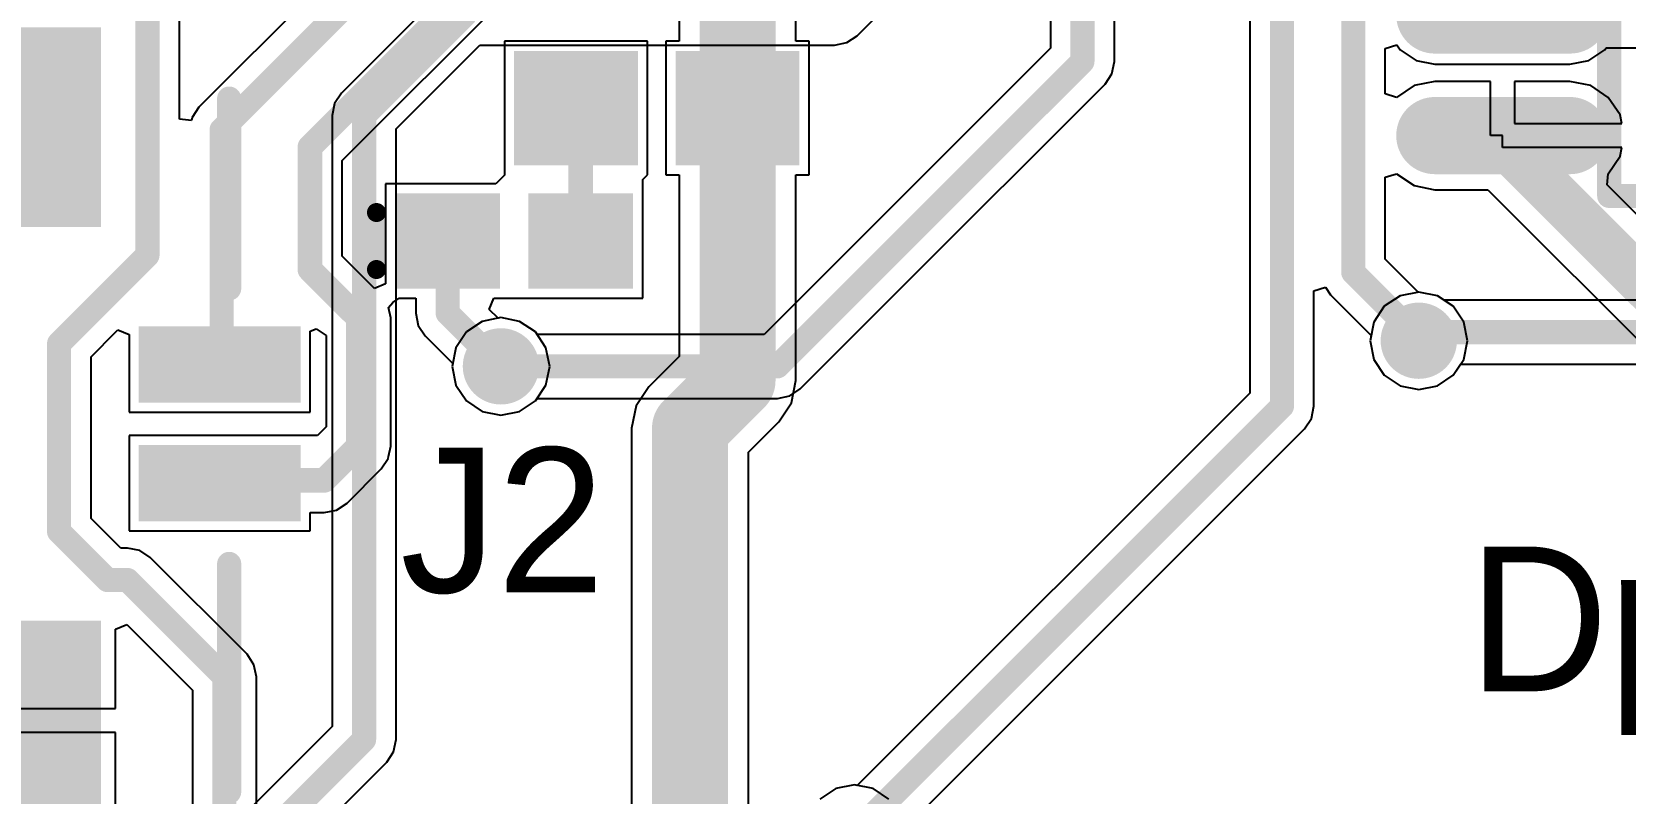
# Model space of a CAD drawing. Extents: x 60 to 151, y 116 to 276.
# Drawn here: x 69.06 to 85.82, y 154.17 to 162.19 of the extents above; entities that cross this region are included whole.
import ezdxf

# ---------------------------------------------------------------- set-up
doc = ezdxf.new("R2010")
doc.units = 0
doc.header["$MEASUREMENT"] = 0
doc.layers.get('0').update_dxf_attribs({"linetype": 'CONTINUOUS'})
for name, color, linetype in [('BOTTOMLAYER', 5, 'CONTINUOUS'), ('BOTTOMSOLDER', 6, 'CONTINUOUS'), ('MULTILAYER', 9, 'CONTINUOUS'), ('TOPLAYER', 1, 'CONTINUOUS'), ('TOPOVERLAY', 2, 'CONTINUOUS'), ('TOPPASTE', 8, 'CONTINUOUS'), ('TOPSOLDER', 216, 'CONTINUOUS'), ('VIAHOLELAYER', 16, 'CONTINUOUS')]:
    doc.layers.add(name, color=color, linetype=linetype)

# ---------------------------------------------------------------- blocks, each defined once
blk = doc.blocks.new('____16_8')
at = {"layer": 'TOPLAYER', "const_width": 0.6095999999999999}
for points in [[(0.7112126999999999, -5.08e-06), (-0.7111873, -5.08e-06)], [(6.7692143, -5.08e-06), (5.3468143, -5.08e-06)], [(0.7112126999999999, -1.27000508), (-0.7111873, -1.27000508)], [(6.7692143, -1.27000508), (5.3468143, -1.27000508)], [(0.7112126999999999, -2.54000508), (-0.7111873, -2.54000508)], [(6.7692143, -2.54000508), (5.3468143, -2.54000508)], [(0.7112126999999999, -3.81000508), (-0.7111873, -3.81000508)], [(6.7692143, -3.81000508), (5.3468143, -3.81000508)], [(0.7112126999999999, -5.080005079999999), (-0.7111873, -5.080005079999999)], [(6.7692143, -5.080005079999999), (5.3468143, -5.080005079999999)], [(0.7112126999999999, -6.35000508), (-0.7111873, -6.35000508)], [(6.7692143, -6.35000508), (5.3468143, -6.35000508)], [(0.7112126999999999, -7.620005079999999), (-0.7111873, -7.620005079999999)], [(6.7692143, -7.620005079999999), (5.3468143, -7.620005079999999)], [(0.7112126999999999, -8.89000508), (-0.7111873, -8.89000508)], [(6.7692143, -8.89000508), (5.3468143, -8.89000508)]]:
    blk.add_lwpolyline(points, dxfattribs=at)
at = {"layer": 'TOPLAYER', "const_width": 0.3048}
for points in [[(-0.8635873, -5.08e-06, 1), (-0.5587873, -5.08e-06, 1)], [(0.5588126999999999, -5.08e-06, 1), (0.8636126999999999, -5.08e-06, 1)], [(5.1944143, -5.08e-06, 1), (5.499214299999999, -5.08e-06, 1)], [(6.6168143, -5.08e-06, 1), (6.9216143, -5.08e-06, 1)], [(-0.8635873, -1.27000508, 1), (-0.5587873, -1.27000508, 1)], [(0.5588126999999999, -1.27000508, 1), (0.8636126999999999, -1.27000508, 1)], [(5.1944143, -1.27000508, 1), (5.499214299999999, -1.27000508, 1)], [(6.6168143, -1.27000508, 1), (6.9216143, -1.27000508, 1)], [(-0.8635873, -2.54000508, 1), (-0.5587873, -2.54000508, 1)], [(0.5588126999999999, -2.54000508, 1), (0.8636126999999999, -2.54000508, 1)], [(5.1944143, -2.54000508, 1), (5.499214299999999, -2.54000508, 1)], [(6.6168143, -2.54000508, 1), (6.9216143, -2.54000508, 1)], [(-0.8635873, -3.81000508, 1), (-0.5587873, -3.81000508, 1)], [(0.5588126999999999, -3.81000508, 1), (0.8636126999999999, -3.81000508, 1)], [(5.1944143, -3.81000508, 1), (5.499214299999999, -3.81000508, 1)], [(6.6168143, -3.81000508, 1), (6.9216143, -3.81000508, 1)], [(-0.8635873, -5.080005079999999, 1), (-0.5587873, -5.080005079999999, 1)], [(0.5588126999999999, -5.080005079999999, 1), (0.8636126999999999, -5.080005079999999, 1)], [(5.1944143, -5.080005079999999, 1), (5.499214299999999, -5.080005079999999, 1)], [(6.6168143, -5.080005079999999, 1), (6.9216143, -5.080005079999999, 1)], [(-0.8635873, -6.35000508, 1), (-0.5587873, -6.35000508, 1)], [(0.5588126999999999, -6.35000508, 1), (0.8636126999999999, -6.35000508, 1)], [(5.1944143, -6.35000508, 1), (5.499214299999999, -6.35000508, 1)], [(6.6168143, -6.35000508, 1), (6.9216143, -6.35000508, 1)], [(-0.8635873, -7.620005079999999, 1), (-0.5587873, -7.620005079999999, 1)], [(0.5588126999999999, -7.620005079999999, 1), (0.8636126999999999, -7.620005079999999, 1)], [(5.1944143, -7.620005079999999, 1), (5.499214299999999, -7.620005079999999, 1)], [(6.6168143, -7.620005079999999, 1), (6.9216143, -7.620005079999999, 1)], [(-0.8635873, -8.89000508, 1), (-0.5587873, -8.89000508, 1)], [(0.5588126999999999, -8.89000508, 1), (0.8636126999999999, -8.89000508, 1)], [(5.1944143, -8.89000508, 1), (5.499214299999999, -8.89000508, 1)], [(6.6168143, -8.89000508, 1), (6.9216143, -8.89000508, 1)]]:
    blk.add_lwpolyline(points, format="xyb", close=True, dxfattribs=at)
at = {"layer": 'TOPOVERLAY', "const_width": 0.254}
for points in [[(1.1240135, 0.63499492), (2.3940135, 0.63499492)], [(1.1240135, -9.52500508), (1.1240135, 0.63499492)], [(3.6640135, 0.63499492), (4.9340135, 0.63499492)], [(4.9340135, -9.52500508), (4.9340135, 0.63499492)], [(1.1240135, -9.52500508), (4.9340135, -9.52500508)]]:
    blk.add_lwpolyline(points, dxfattribs=at)
at = {"layer": 'TOPOVERLAY', "const_width": 0.127}
for points in [[(1.0605135, 0.63499492, 1), (1.1875135, 0.63499492, 1)], [(1.0605135, 0.63499492, 1), (1.1875135, 0.63499492, 1)], [(2.3305008, 0.635, 1), (2.4575008, 0.635, 1)], [(2.3305135, 0.63499492, 1), (2.4575135, 0.63499492, 1)], [(3.6005008, 0.635, 1), (3.7275008, 0.635, 1)], [(3.6005135, 0.63499492, 1), (3.7275135, 0.63499492, 1)], [(4.870513499999999, 0.63499492, 1), (4.9975135, 0.63499492, 1)], [(4.870513499999999, 0.63499492, 1), (4.9975135, 0.63499492, 1)], [(1.0605135, -9.52500508, 1), (1.1875135, -9.52500508, 1)], [(1.0605135, -9.52500508, 1), (1.1875135, -9.52500508, 1)], [(4.870513499999999, -9.52500508, 1), (4.9975135, -9.52500508, 1)], [(4.870513499999999, -9.52500508, 1), (4.9975135, -9.52500508, 1)]]:
    blk.add_lwpolyline(points, format="xyb", close=True, dxfattribs=at)
at = {"layer": 'TOPOVERLAY', "const_width": 0.254}
blk.add_lwpolyline([(3.6640008, 0.635, -0.9999999999992556), (2.3940008, 0.635)], format="xyb", dxfattribs=at)
at = {"layer": 'TOPPASTE', "const_width": 0.6095999999999999}
for points in [[(0.7112126999999999, -5.08e-06), (-0.7111873, -5.08e-06)], [(6.7692143, -5.08e-06), (5.3468143, -5.08e-06)], [(0.7112126999999999, -1.27000508), (-0.7111873, -1.27000508)], [(6.7692143, -1.27000508), (5.3468143, -1.27000508)], [(0.7112126999999999, -2.54000508), (-0.7111873, -2.54000508)], [(6.7692143, -2.54000508), (5.3468143, -2.54000508)], [(0.7112126999999999, -3.81000508), (-0.7111873, -3.81000508)], [(6.7692143, -3.81000508), (5.3468143, -3.81000508)], [(0.7112126999999999, -5.080005079999999), (-0.7111873, -5.080005079999999)], [(6.7692143, -5.080005079999999), (5.3468143, -5.080005079999999)], [(0.7112126999999999, -6.35000508), (-0.7111873, -6.35000508)], [(6.7692143, -6.35000508), (5.3468143, -6.35000508)], [(0.7112126999999999, -7.620005079999999), (-0.7111873, -7.620005079999999)], [(6.7692143, -7.620005079999999), (5.3468143, -7.620005079999999)], [(0.7112126999999999, -8.89000508), (-0.7111873, -8.89000508)], [(6.7692143, -8.89000508), (5.3468143, -8.89000508)]]:
    blk.add_lwpolyline(points, dxfattribs=at)
at = {"layer": 'TOPPASTE', "const_width": 0.3048}
for points in [[(-0.8635873, -5.08e-06, 1), (-0.5587873, -5.08e-06, 1)], [(0.5588126999999999, -5.08e-06, 1), (0.8636126999999999, -5.08e-06, 1)], [(5.1944143, -5.08e-06, 1), (5.499214299999999, -5.08e-06, 1)], [(6.6168143, -5.08e-06, 1), (6.9216143, -5.08e-06, 1)], [(-0.8635873, -1.27000508, 1), (-0.5587873, -1.27000508, 1)], [(0.5588126999999999, -1.27000508, 1), (0.8636126999999999, -1.27000508, 1)], [(5.1944143, -1.27000508, 1), (5.499214299999999, -1.27000508, 1)], [(6.6168143, -1.27000508, 1), (6.9216143, -1.27000508, 1)], [(-0.8635873, -2.54000508, 1), (-0.5587873, -2.54000508, 1)], [(0.5588126999999999, -2.54000508, 1), (0.8636126999999999, -2.54000508, 1)], [(5.1944143, -2.54000508, 1), (5.499214299999999, -2.54000508, 1)], [(6.6168143, -2.54000508, 1), (6.9216143, -2.54000508, 1)], [(-0.8635873, -3.81000508, 1), (-0.5587873, -3.81000508, 1)], [(0.5588126999999999, -3.81000508, 1), (0.8636126999999999, -3.81000508, 1)], [(5.1944143, -3.81000508, 1), (5.499214299999999, -3.81000508, 1)], [(6.6168143, -3.81000508, 1), (6.9216143, -3.81000508, 1)], [(-0.8635873, -5.080005079999999, 1), (-0.5587873, -5.080005079999999, 1)], [(0.5588126999999999, -5.080005079999999, 1), (0.8636126999999999, -5.080005079999999, 1)], [(5.1944143, -5.080005079999999, 1), (5.499214299999999, -5.080005079999999, 1)], [(6.6168143, -5.080005079999999, 1), (6.9216143, -5.080005079999999, 1)], [(-0.8635873, -6.35000508, 1), (-0.5587873, -6.35000508, 1)], [(0.5588126999999999, -6.35000508, 1), (0.8636126999999999, -6.35000508, 1)], [(5.1944143, -6.35000508, 1), (5.499214299999999, -6.35000508, 1)], [(6.6168143, -6.35000508, 1), (6.9216143, -6.35000508, 1)], [(-0.8635873, -7.620005079999999, 1), (-0.5587873, -7.620005079999999, 1)], [(0.5588126999999999, -7.620005079999999, 1), (0.8636126999999999, -7.620005079999999, 1)], [(5.1944143, -7.620005079999999, 1), (5.499214299999999, -7.620005079999999, 1)], [(6.6168143, -7.620005079999999, 1), (6.9216143, -7.620005079999999, 1)], [(-0.8635873, -8.89000508, 1), (-0.5587873, -8.89000508, 1)], [(0.5588126999999999, -8.89000508, 1), (0.8636126999999999, -8.89000508, 1)], [(5.1944143, -8.89000508, 1), (5.499214299999999, -8.89000508, 1)], [(6.6168143, -8.89000508, 1), (6.9216143, -8.89000508, 1)]]:
    blk.add_lwpolyline(points, format="xyb", close=True, dxfattribs=at)
at = {"layer": 'TOPSOLDER', "const_width": 0.8128}
for points in [[(0.7112126999999999, -5.08e-06), (-0.7111873, -5.08e-06)], [(6.7692143, -5.08e-06), (5.3468143, -5.08e-06)], [(0.7112126999999999, -1.27000508), (-0.7111873, -1.27000508)], [(6.7692143, -1.27000508), (5.3468143, -1.27000508)], [(0.7112126999999999, -2.54000508), (-0.7111873, -2.54000508)], [(6.7692143, -2.54000508), (5.3468143, -2.54000508)], [(0.7112126999999999, -3.81000508), (-0.7111873, -3.81000508)], [(6.7692143, -3.81000508), (5.3468143, -3.81000508)], [(0.7112126999999999, -5.080005079999999), (-0.7111873, -5.080005079999999)], [(6.7692143, -5.080005079999999), (5.3468143, -5.080005079999999)], [(0.7112126999999999, -6.35000508), (-0.7111873, -6.35000508)], [(6.7692143, -6.35000508), (5.3468143, -6.35000508)], [(0.7112126999999999, -7.620005079999999), (-0.7111873, -7.620005079999999)], [(6.7692143, -7.620005079999999), (5.3468143, -7.620005079999999)], [(0.7112126999999999, -8.89000508), (-0.7111873, -8.89000508)], [(6.7692143, -8.89000508), (5.3468143, -8.89000508)]]:
    blk.add_lwpolyline(points, dxfattribs=at)
at = {"layer": 'TOPSOLDER', "const_width": 0.4064}
for points in [[(-0.9143872999999999, -5.08e-06, 1), (-0.5079872999999999, -5.08e-06, 1)], [(0.5080127, -5.08e-06, 1), (0.9144127, -5.08e-06, 1)], [(5.143614299999999, -5.08e-06, 1), (5.5500143, -5.08e-06, 1)], [(6.5660143, -5.08e-06, 1), (6.9724143, -5.08e-06, 1)], [(-0.9143872999999999, -1.27000508, 1), (-0.5079872999999999, -1.27000508, 1)], [(0.5080127, -1.27000508, 1), (0.9144127, -1.27000508, 1)], [(5.143614299999999, -1.27000508, 1), (5.5500143, -1.27000508, 1)], [(6.5660143, -1.27000508, 1), (6.9724143, -1.27000508, 1)], [(-0.9143872999999999, -2.54000508, 1), (-0.5079872999999999, -2.54000508, 1)], [(0.5080127, -2.54000508, 1), (0.9144127, -2.54000508, 1)], [(5.143614299999999, -2.54000508, 1), (5.5500143, -2.54000508, 1)], [(6.5660143, -2.54000508, 1), (6.9724143, -2.54000508, 1)], [(-0.9143872999999999, -3.81000508, 1), (-0.5079872999999999, -3.81000508, 1)], [(0.5080127, -3.81000508, 1), (0.9144127, -3.81000508, 1)], [(5.143614299999999, -3.81000508, 1), (5.5500143, -3.81000508, 1)], [(6.5660143, -3.81000508, 1), (6.9724143, -3.81000508, 1)], [(-0.9143872999999999, -5.080005079999999, 1), (-0.5079872999999999, -5.080005079999999, 1)], [(0.5080127, -5.080005079999999, 1), (0.9144127, -5.080005079999999, 1)], [(5.143614299999999, -5.080005079999999, 1), (5.5500143, -5.080005079999999, 1)], [(6.5660143, -5.080005079999999, 1), (6.9724143, -5.080005079999999, 1)], [(-0.9143872999999999, -6.35000508, 1), (-0.5079872999999999, -6.35000508, 1)], [(0.5080127, -6.35000508, 1), (0.9144127, -6.35000508, 1)], [(5.143614299999999, -6.35000508, 1), (5.5500143, -6.35000508, 1)], [(6.5660143, -6.35000508, 1), (6.9724143, -6.35000508, 1)], [(-0.9143872999999999, -7.620005079999999, 1), (-0.5079872999999999, -7.620005079999999, 1)], [(0.5080127, -7.620005079999999, 1), (0.9144127, -7.620005079999999, 1)], [(5.143614299999999, -7.620005079999999, 1), (5.5500143, -7.620005079999999, 1)], [(6.5660143, -7.620005079999999, 1), (6.9724143, -7.620005079999999, 1)], [(-0.9143872999999999, -8.89000508, 1), (-0.5079872999999999, -8.89000508, 1)], [(0.5080127, -8.89000508, 1), (0.9144127, -8.89000508, 1)], [(5.143614299999999, -8.89000508, 1), (5.5500143, -8.89000508, 1)], [(6.5660143, -8.89000508, 1), (6.9724143, -8.89000508, 1)]]:
    blk.add_lwpolyline(points, format="xyb", close=True, dxfattribs=at)
blk = doc.blocks.new('SMT2P___34')
at = {"layer": 'TOPLAYER'}
for points in [[(-0.29998924, -0.7499832599999999), (0.30000956, -0.7499832599999999), (-0.29998924, 0.75001374), (0.30000956, 0.75001374)], [(0.94999556, -0.7499832599999999), (1.54999436, -0.7499832599999999), (0.94999556, 0.75001374), (1.54999436, 0.75001374)], [(-3.45000834, -3.9500175), (-1.55001214, -3.9500175), (-3.45000834, -1.35001762), (-1.55001214, -1.35001762)], [(2.80001726, -3.9500175), (4.70001346, -3.9500175), (2.80001726, -1.35001762), (4.70001346, -1.35001762)]]:
    blk.add_solid(points, dxfattribs=at)
at = {"layer": 'TOPOVERLAY'}
for points, const_width in [([(-0.7999882399999999, 0.09998963999999999), (-2.79998424, 0.09998963999999999)], 0.254), ([(4.49997576, 0.09998963999999999), (2.09998056, 0.09998963999999999)], 0.254), ([(2.29998016, -3.90000236), (-1.10001304, -3.90000236)], 0.1999996)]:
    blk.add_lwpolyline(points, dxfattribs=dict(at, const_width=const_width))
for points, const_width in [([(-2.86348424, 0.09998963999999999, 1), (-2.73648424, 0.09998963999999999, 1)], 0.127), ([(-0.8634882399999999, 0.09998963999999999, 1), (-0.7364882399999999, 0.09998963999999999, 1)], 0.127), ([(2.03648056, 0.09998963999999999, 1), (2.16348056, 0.09998963999999999, 1)], 0.127), ([(4.43647576, 0.09998963999999999, 1), (4.563475759999999, 0.09998963999999999, 1)], 0.127), ([(-1.15001294, -3.90000236, 1), (-1.05001314, -3.90000236, 1)], 0.0999998), ([(2.24998026, -3.90000236, 1), (2.34998006, -3.90000236, 1)], 0.0999998)]:
    blk.add_lwpolyline(points, format="xyb", close=True, dxfattribs=dict(at, const_width=const_width))
at = {"layer": 'TOPPASTE'}
for points in [[(-0.29998924, -0.7499832599999999), (0.30000956, -0.7499832599999999), (-0.29998924, 0.75001374), (0.30000956, 0.75001374)], [(0.94999556, -0.7499832599999999), (1.54999436, -0.7499832599999999), (0.94999556, 0.75001374), (1.54999436, 0.75001374)], [(-3.45000834, -3.9500175), (-1.55001214, -3.9500175), (-3.45000834, -1.35001762), (-1.55001214, -1.35001762)], [(2.80001726, -3.9500175), (4.70001346, -3.9500175), (2.80001726, -1.35001762), (4.70001346, -1.35001762)]]:
    blk.add_solid(points, dxfattribs=at)
at = {"layer": 'TOPSOLDER'}
for points in [[(-0.40158924, -0.85158326), (0.40160956, -0.85158326), (-0.40158924, 0.8516137399999999), (0.40160956, 0.8516137399999999)], [(0.8483955599999999, -0.85158326), (1.65159436, -0.85158326), (0.8483955599999999, 0.8516137399999999), (1.65159436, 0.8516137399999999)], [(-3.55160834, -4.0516175), (-1.44841214, -4.0516175), (-3.55160834, -1.24841762), (-1.44841214, -1.24841762)], [(2.69841726, -4.0516175), (4.80161346, -4.0516175), (2.69841726, -1.24841762), (4.80161346, -1.24841762)]]:
    blk.add_solid(points, dxfattribs=at)
blk = doc.blocks.new('L0603_64')
at = {"layer": 'TOPLAYER'}
for points in [[(-0.24999188, -0.39998396), (-0.24999188, 0.40001444), (-1.14999008, -0.39998396), (-1.14999008, 0.40001444)], [(1.15000532, -0.39998396), (1.15000532, 0.40001444), (0.25000712, -0.39998396), (0.25000712, 0.40001444)]]:
    blk.add_solid(points, dxfattribs=at)
at = {"layer": 'TOPOVERLAY', "const_width": 0.1999996}
blk.add_lwpolyline([(-1.45000218, -0.30000956), (-1.45000218, 0.29998924)], dxfattribs=at)
at = {"layer": 'TOPOVERLAY', "const_width": 0.0999998}
for points in [[(-1.50000208, 0.29998924, 1), (-1.40000228, 0.29998924, 1)], [(-1.50000208, -0.30000956, 1), (-1.40000228, -0.30000956, 1)]]:
    blk.add_lwpolyline(points, format="xyb", close=True, dxfattribs=at)
at = {"layer": 'TOPPASTE'}
for points in [[(-0.24999188, -0.39998396), (-0.24999188, 0.40001444), (-1.14999008, -0.39998396), (-1.14999008, 0.40001444)], [(1.15000532, -0.39998396), (1.15000532, 0.40001444), (0.25000712, -0.39998396), (0.25000712, 0.40001444)]]:
    blk.add_solid(points, dxfattribs=at)
at = {"layer": 'TOPSOLDER'}
for points in [[(-0.14839188, -0.5015839599999999), (-0.14839188, 0.50161444), (-1.25159008, -0.5015839599999999), (-1.25159008, 0.50161444)], [(1.25160532, -0.5015839599999999), (1.25160532, 0.50161444), (0.14840712, -0.5015839599999999), (0.14840712, 0.50161444)]]:
    blk.add_solid(points, dxfattribs=at)
blk = doc.blocks.new('J1_0603_80')
at = {"layer": 'TOPLAYER'}
for points in [[(-0.29998162, -0.49998884), (-0.29998162, 0.50000916), (-1.39997942, -0.49998884), (-1.39997942, 0.50000916)], [(1.39998958, -0.49998884), (1.39998958, 0.50000916), (0.29999178, -0.49998884), (0.29999178, 0.50000916)]]:
    blk.add_solid(points, dxfattribs=at)
at = {"layer": 'TOPPASTE'}
for points in [[(-0.29998162, -0.49998884), (-0.29998162, 0.50000916), (-1.39997942, -0.49998884), (-1.39997942, 0.50000916)], [(1.39998958, -0.49998884), (1.39998958, 0.50000916), (0.29999178, -0.49998884), (0.29999178, 0.50000916)]]:
    blk.add_solid(points, dxfattribs=at)
at = {"layer": 'TOPSOLDER'}
for points in [[(-0.19838162, -0.60158884), (-0.19838162, 0.60160916), (-1.50157942, -0.60158884), (-1.50157942, 0.60160916)], [(1.50158958, -0.60158884), (1.50158958, 0.60160916), (0.19839178, -0.60158884), (0.19839178, 0.60160916)]]:
    blk.add_solid(points, dxfattribs=at)

msp = doc.modelspace()

# ---------------------------------------------------------------- linework, layer by layer
at = {"layer": 'BOTTOMLAYER'}
for p, q in [((77.74006041999999, 162.14793834), (79.30617108, 163.714049)), ((79.77532939999999, 163.49600016), (79.77532939999999, 162.01545448)), ((73.39393754, 162.62406134), (72.31393969999999, 161.5440635)), ((80.44866816, 161.87600086), (80.44866816, 162.5548057)), ((77.63083788, 162.07495906), (77.74006041999999, 162.14793834)), ((77.74006041999999, 162.14793834), (77.74006295999999, 162.1479358)), ((77.74006295999999, 162.1479358), (77.74006041999999, 162.14793834)), ((72.88867058, 161.16654838), (73.77145266, 162.04933046)), ((73.77145266, 162.04933046), (77.50199891999999, 162.04933046)), ((77.50199891999999, 162.04933046), (77.63083788, 162.07495906)), ((79.77532939999999, 162.01545448), (77.71393906, 159.95406414)), ((80.42303955999999, 161.7471619), (80.44866816, 161.87600086)), ((80.35006028, 161.63793936), (80.42303955999999, 161.7471619)), ((72.31393969999999, 161.5440635), (72.24096042, 161.43484096)), ((78.19006714, 159.47794622), (80.35006028, 161.63793936)), ((80.35006028, 161.63793936), (80.35006281999999, 161.63793682)), ((80.35006281999999, 161.63793682), (80.35006028, 161.63793936)), ((72.24096042, 161.43484096), (72.21533182, 161.306002)), ((72.21533182, 161.306002), (72.21533182, 154.87545606)), ((72.88867058, 154.73600244), (72.88867058, 161.16654838)), ((77.71393398, 159.95405652), (76.7625465, 159.00266904)), ((77.71393906, 159.95406414), (77.71393398, 159.95405652)), ((77.14006162, 158.42793816), (78.19006206, 159.4779386)), ((78.19006206, 159.4779386), (78.19006714, 159.47794622)), ((78.19006206, 159.4779386), (78.1900646, 159.47793606)), ((78.1900646, 159.47793606), (78.19006206, 159.4779386)), ((83.28921366, 159.29878732), (83.17799722, 159.13234112)), ((83.45565986, 159.41000376), (83.28921366, 159.29878732)), ((83.65199932, 159.4490588), (83.45565986, 159.41000376)), ((83.84833877999999, 159.41000376), (83.65199932, 159.4490588)), ((83.91917683999999, 159.36267086), (83.84833877999999, 159.41000376)), ((86.63254708, 159.36267086), (83.91917683999999, 159.36267086)), ((73.7956614, 159.14000176), (73.62921519999999, 159.02878532)), ((73.99200085999999, 159.1790568), (73.7956614, 159.14000176)), ((74.18834032, 159.14000176), (73.99200085999999, 159.1790568)), ((74.35478651999999, 159.02878532), (74.18834032, 159.14000176)), ((83.17799722, 159.13234112), (83.13894218, 158.93600166)), ((73.62921519999999, 159.02878532), (73.51799876, 158.86233912)), ((74.37223632, 159.00266904), (74.35478651999999, 159.02878532)), ((76.7625465, 159.00266904), (74.37223632, 159.00266904)), ((73.51799876, 158.86233912), (73.47894371999999, 158.66599966)), ((83.13894218, 158.93600166), (83.17799722, 158.7396622)), ((73.47894371999999, 158.66599966), (73.51799876, 158.4696602)), ((83.17799722, 158.7396622), (83.28921366, 158.573216)), ((84.01478498, 158.573216), (84.09237182, 158.6893321)), ((84.09237182, 158.6893321), (86.77200069999999, 158.6893321)), ((73.51799876, 158.4696602), (73.62921519999999, 158.303214)), ((83.28921366, 158.573216), (83.45565986, 158.46199956)), ((83.45565986, 158.46199956), (83.65199932, 158.42294452)), ((83.65199932, 158.42294452), (83.84833877999999, 158.46199956)), ((83.84833877999999, 158.46199956), (84.01478498, 158.573216)), ((73.62921519999999, 158.303214), (73.7956614, 158.19199756)), ((74.18834032, 158.19199756), (74.35478651999999, 158.303214)), ((74.35478651999999, 158.303214), (74.37223632, 158.32933028)), ((74.37223632, 158.32933028), (76.90200012, 158.32933028)), ((76.90200012, 158.32933028), (77.03083907999999, 158.35495888)), ((77.03083907999999, 158.35495888), (77.14006162, 158.42793816)), ((77.14006162, 158.42793816), (77.14006416, 158.42793562)), ((77.14006416, 158.42793562), (77.14006162, 158.42793816)), ((73.7956614, 158.19199756), (73.99200085999999, 158.15294252)), ((73.99200085999999, 158.15294252), (74.18834032, 158.19199756)), ((72.21533182, 154.87545606), (70.99393726, 153.6540615)), ((72.7900627, 154.49794094), (72.86304197999999, 154.60716348)), ((72.86304197999999, 154.60716348), (72.88867058, 154.73600244)), ((71.56866814, 153.27654638), (72.7900627, 154.49794094)), ((72.7900627, 154.49794094), (72.79006523999999, 154.4979384)), ((72.79006523999999, 154.4979384), (72.7900627, 154.49794094)), ((77.51566158, 154.22000398), (77.34921537999999, 154.10878754)), ((77.71200103999999, 154.25905902), (77.51566158, 154.22000398)), ((77.9083405, 154.22000398), (77.71200103999999, 154.25905902)), ((78.07478669999999, 154.10878754), (77.9083405, 154.22000398))]:
    msp.add_line(p, q, dxfattribs=at)
at = {"layer": 'BOTTOMLAYER', "const_width": 0.254}
for points in [[(80.11199878, 161.87600086), (80.11199878, 163.49600016)], [(72.55200119999999, 161.306002), (73.63199904, 162.38599984)], [(77.95200056, 159.71600264), (80.11199878, 161.87600086)], [(72.55200119999999, 154.73600244), (72.55200119999999, 161.306002)], [(76.90200012, 158.66599966), (77.95200056, 159.7160001)], [(77.95200056, 159.7160001), (77.95200056, 159.71600264)], [(83.65199932, 158.93600166), (83.74199913999999, 159.02600148)], [(83.74199913999999, 159.02600148), (86.77200069999999, 159.02600148)], [(73.99200085999999, 158.66599966), (76.90200012, 158.66599966)], [(71.23199876, 153.416), (72.55200119999999, 154.73600244)]]:
    msp.add_lwpolyline(points, dxfattribs=at)
at = {"layer": 'BOTTOMLAYER'}
for points, const_width in [([(80.04849877999999, 161.87600086, 1), (80.17549878, 161.87600086, 1)], 0.127), ([(80.04849877999999, 161.87600086, 1), (80.17549878, 161.87600086, 1)], 0.127), ([(72.4885012, 161.306002, 1), (72.6155012, 161.306002, 1)], 0.127), ([(72.4885012, 161.306002, 1), (72.6155012, 161.306002, 1)], 0.127), ([(77.88850056, 159.71600264, 1), (78.01550055999999, 159.71600264, 1)], 0.127), ([(77.88850056, 159.71600264, 1), (78.01550055999999, 159.71600264, 1)], 0.127), ([(77.88850056, 159.7160001, 1), (78.01550055999999, 159.7160001, 1)], 0.127), ([(77.88850056, 159.7160001, 1), (78.01550055999999, 159.7160001, 1)], 0.127), ([(83.50199961999999, 158.93600166, 1), (83.80199902, 158.93600166, 1)], 0.2999994), ([(83.67849914, 159.02600148, 1), (83.80549914, 159.02600148, 1)], 0.127), ([(83.67849914, 159.02600148, 1), (83.80549914, 159.02600148, 1)], 0.127), ([(73.84200116, 158.66599966, 1), (74.14200056, 158.66599966, 1)], 0.2999994), ([(83.58849932, 158.93600166, 1), (83.71549931999999, 158.93600166, 1)], 0.127), ([(73.92850086, 158.66599966, 1), (74.05550086, 158.66599966, 1)], 0.127), ([(76.83850011999999, 158.66599966, 1), (76.96550012, 158.66599966, 1)], 0.127), ([(76.83850011999999, 158.66599966, 1), (76.96550012, 158.66599966, 1)], 0.127), ([(72.4885012, 154.73600244, 1), (72.6155012, 154.73600244, 1)], 0.127), ([(72.4885012, 154.73600244, 1), (72.6155012, 154.73600244, 1)], 0.127)]:
    msp.add_lwpolyline(points, format="xyb", close=True, dxfattribs=dict(at, const_width=const_width))
at = {"layer": 'BOTTOMSOLDER', "const_width": 0.4015994}
for points in [[(83.45119962, 158.93600166, 1), (83.85279901999999, 158.93600166, 1)], [(73.79120116, 158.66599966, 1), (74.19280056, 158.66599966, 1)]]:
    msp.add_lwpolyline(points, format="xyb", close=True, dxfattribs=at)
at = {"layer": 'MULTILAYER', "const_width": 0.2999994}
for points in [[(83.50199961999999, 158.93600166, 1), (83.80199902, 158.93600166, 1)], [(73.84200116, 158.66599966, 1), (74.14200056, 158.66599966, 1)]]:
    msp.add_lwpolyline(points, format="xyb", close=True, dxfattribs=at)
at = {"layer": 'TOPLAYER'}
for p, q in [((77.09701878, 162.089211), (77.09701878, 170.2759993)), ((75.86698314, 170.02125), (75.86698314, 162.089211)), ((74.6453295, 165.22545314), (70.81393761999999, 161.39406126)), ((81.87533028, 163.8357658), (81.87533028, 158.38545412)), ((72.32172734, 160.83528158), (74.6674656, 163.1810173)), ((70.60867006, 161.26763022), (70.60867006, 163.11654702)), ((75.5352185, 162.089211), (74.0288207, 162.089211)), ((74.0288207, 162.089211), (74.0288207, 160.68281554)), ((75.5352185, 160.682813), (75.5352185, 162.089211)), ((75.86698314, 162.089211), (75.72879189999999, 162.089211)), ((75.72879189999999, 162.089211), (75.72879189999999, 160.682813)), ((77.23518969999999, 162.089211), (77.09701878, 162.089211)), ((77.23518969999999, 160.682813), (77.23518969999999, 162.089211)), ((83.29867008, 162.01430894), (83.42020146, 162.0511745)), ((83.29867008, 161.53504904), (83.29867008, 162.01430894)), ((83.42020146, 162.0511745), (83.45456512, 161.99974712)), ((83.45456512, 161.99974712), (83.62260135999999, 161.88746896)), ((85.44142423999999, 161.88746896), (85.60946048, 161.99974712)), ((85.60946048, 161.99974712), (85.62254655999999, 162.01933052)), ((85.62254655999999, 162.01933052), (86.62199846, 162.01933052)), ((83.62260135999999, 161.88746896), (83.8208128, 161.84804308)), ((83.8208128, 161.84804308), (85.2432128, 161.84804308)), ((85.2432128, 161.84804308), (85.44142423999999, 161.88746896)), ((83.8208128, 161.6657422), (83.6027792, 161.6223717)), ((84.4050128, 161.6657422), (83.8208128, 161.6657422)), ((84.4050128, 161.0959948), (84.4050128, 161.6657422)), ((85.2432128, 161.6657422), (84.6590128, 161.6657422)), ((84.6590128, 161.6657422), (84.6590128, 161.2229948)), ((85.4612464, 161.6223717), (85.2432128, 161.6657422)), ((83.4179434, 161.49886674), (83.29867008, 161.53504904)), ((83.6027792, 161.6223717), (83.4179434, 161.49886674)), ((85.64608473999999, 161.49886674), (85.4612464, 161.6223717)), ((85.7695897, 161.3140284), (85.64608473999999, 161.49886674)), ((70.81393761999999, 161.39406126), (70.74095833999999, 161.28483872)), ((85.78769736, 161.2229948), (85.7695897, 161.3140284)), ((70.73505792, 161.25518168), (70.60867006, 161.26763022)), ((70.74095833999999, 161.28483872), (70.73505792, 161.25518168)), ((84.6590128, 161.2229948), (85.78769736, 161.2229948)), ((84.53201279999999, 161.0959948), (84.4050128, 161.0959948)), ((84.53201279999999, 160.9689948), (84.53201279999999, 161.0959948)), ((72.32172734, 159.8267187), (72.32172734, 160.83528158)), ((85.78769736, 160.9689948), (84.53201279999999, 160.9689948)), ((85.64608727999999, 160.6931254), (85.7695897, 160.8779612)), ((85.7695897, 160.8779612), (85.78769736, 160.9689948)), ((74.02881816, 160.67901824), (73.93901392, 160.589214)), ((74.0288207, 160.68281554), (74.02881816, 160.68281554)), ((74.02881816, 160.68281554), (74.02881816, 160.67901824)), ((75.48520844, 160.6328004), (75.53522104, 160.682813)), ((75.53522104, 160.682813), (75.5352185, 160.682813)), ((75.72879189999999, 160.682813), (75.86698314, 160.682813)), ((75.86698314, 160.682813), (75.86698314, 158.77074926)), ((77.09701878, 158.51599996), (77.09701878, 160.682813)), ((77.09701878, 160.682813), (77.23518969999999, 160.682813)), ((83.29867008, 160.65694056), (83.4179434, 160.69312286)), ((83.29867008, 159.79545384), (83.29867008, 160.65694056)), ((83.4179434, 160.69312286), (83.6027792, 160.5696179)), ((85.63463442, 160.57684674), (85.64608727999999, 160.6931254)), ((73.93901392, 160.589214), (72.77881049999999, 160.589214)), ((72.77881049999999, 160.589214), (72.77881049999999, 159.5355712)), ((75.4852059, 159.3828156), (75.4852059, 160.58921146)), ((75.4852059, 160.58921146), (75.48520844, 160.58921146)), ((75.48520844, 160.58921146), (75.48520844, 160.6328004)), ((83.6027792, 160.5696179), (83.8208128, 160.5262474)), ((83.8208128, 160.5262474), (84.37827168, 160.5262474)), ((84.37827168, 160.5262474), (88.19992012, 156.7046015)), ((88.98873236, 157.22274626), (85.63463442, 160.57684674)), ((72.66147774, 159.4869683), (72.32172734, 159.8267187)), ((83.64621574, 159.44790818), (83.29867008, 159.79545384)), ((72.77881049999999, 159.5355712), (72.66147774, 159.4869683)), ((82.54866904, 159.46149718), (82.67020042, 159.49836274)), ((82.67020042, 159.49836274), (82.72393919999999, 159.41793872)), ((72.810116, 159.28464206), (72.85410118, 159.33823606)), ((72.85410118, 159.33823606), (72.92081682, 159.3828156)), ((72.92081682, 159.3828156), (73.09534022, 159.3828156)), ((73.09534022, 159.3828156), (73.09534022, 159.22599092)), ((73.86864068, 159.26548284), (73.91724357999999, 159.3828156)), ((73.91724357999999, 159.3828156), (74.08520616, 159.3828156)), ((74.08520616, 159.38281306), (74.08520362, 159.38281306)), ((74.08520362, 159.38281306), (74.0852087, 159.38281052)), ((74.08520616, 159.3828156), (74.08520616, 159.38281306)), ((74.0852087, 159.38281052), (74.17881278, 159.38281052)), ((74.17881278, 159.38281052), (74.17881278, 159.3828156)), ((74.17881278, 159.3828156), (75.4852059, 159.3828156)), ((82.54866904, 158.24600304), (82.54866904, 159.46149718)), ((82.72393919999999, 159.41793872), (83.15004705999999, 158.99183086)), ((83.65199932, 159.4490588), (83.64621574, 159.44790818)), ((83.84833877999999, 159.41000376), (83.65199932, 159.4490588)), ((84.01478498, 159.29878732), (83.84833877999999, 159.41000376)), ((84.12600142, 159.13234112), (84.01478498, 159.29878732)), ((72.83172632, 159.17600118), (72.810116, 159.28464206)), ((72.83172632, 157.82600134), (72.83172632, 159.17600118)), ((73.09534022, 159.22599092), (73.12096882, 159.09715196)), ((73.96119574, 159.17292778), (73.86864068, 159.26548284)), ((73.99200085999999, 159.1790568), (73.96119574, 159.17292778)), ((74.18834032, 159.14000176), (73.99200085999999, 159.1790568)), ((74.35478651999999, 159.02878532), (74.18834032, 159.14000176)), ((84.16505645999999, 158.93600166), (84.12600142, 159.13234112)), ((69.67866938, 158.7665481), (69.9400557, 159.02793442)), ((69.9400557, 159.02793442), (69.94006332, 159.0279395)), ((69.94006332, 159.0279395), (69.96148314, 159.04935932)), ((69.96148314, 159.04935932), (70.0788159, 159.00075642)), ((70.0788159, 159.00075642), (70.0788159, 158.1827926)), ((71.9852129, 159.03640532), (72.04667328, 159.06186374)), ((71.9852129, 158.1827926), (71.9852129, 159.03640532)), ((72.04667328, 159.06186374), (72.15227123999999, 158.99130762)), ((72.15227123999999, 158.99130762), (72.15227123999999, 158.02901084)), ((73.12096882, 159.09715196), (73.1939481, 158.98793196)), ((73.1939481, 158.98793196), (73.19394555999999, 158.98792942)), ((73.19394555999999, 158.98792942), (73.1939481, 158.98792942)), ((73.1939481, 158.98792942), (73.1939481, 158.98792434)), ((73.1939481, 158.98792434), (73.19395064, 158.98792688)), ((73.19395064, 158.98792688), (73.48507273999999, 158.69680478)), ((74.46600296, 158.86233912), (74.35478651999999, 159.02878532)), ((83.15004705999999, 158.99183086), (83.13894218, 158.93600166)), ((74.50505799999999, 158.66599966), (74.46600296, 158.86233912)), ((83.13894218, 158.93600166), (83.17799722, 158.7396622)), ((84.12600142, 158.7396622), (84.16505645999999, 158.93600166)), ((69.67866938, 157.06545422), (69.67866938, 158.7665481)), ((73.48507273999999, 158.69680478), (73.47894371999999, 158.66599966)), ((73.47894371999999, 158.66599966), (73.51799876, 158.4696602)), ((74.46600296, 158.4696602), (74.50505799999999, 158.66599966)), ((75.86698314, 158.77074926), (75.54713364, 158.45089976)), ((83.17799722, 158.7396622), (83.28921366, 158.573216)), ((84.01478498, 158.573216), (84.12600142, 158.7396622)), ((73.51799876, 158.4696602), (73.62921519999999, 158.303214)), ((74.35478651999999, 158.303214), (74.46600296, 158.4696602)), ((77.05020404, 158.28064356), (77.09701878, 158.51599996)), ((83.28921366, 158.573216), (83.45565986, 158.46199956)), ((83.45565986, 158.46199956), (83.65199932, 158.42294452)), ((83.65199932, 158.42294452), (83.84833877999999, 158.46199956)), ((83.84833877999999, 158.46199956), (84.01478498, 158.573216)), ((73.62921519999999, 158.303214), (73.7956614, 158.19199756)), ((74.18834032, 158.19199756), (74.35478651999999, 158.303214)), ((75.54713364, 158.45089976), (75.41381412, 158.25137514)), ((81.87533028, 158.38545412), (77.74280616, 154.25293)), ((70.0788159, 158.1827926), (71.9852129, 158.1827926)), ((73.7956614, 158.19199756), (73.99200085999999, 158.15294252)), ((73.99200085999999, 158.15294252), (74.18834032, 158.19199756)), ((75.41381412, 158.25137514), (75.36699938, 158.0160162)), ((76.91688452, 158.0811164), (77.05020404, 158.28064356)), ((82.52304298, 158.11716408), (82.54866904, 158.24599542)), ((82.54866904, 158.2460005), (82.54866904, 158.24600304)), ((82.54867412, 158.24599796), (82.54866904, 158.2460005)), ((82.54866904, 158.24599542), (82.54867412, 158.24599796)), ((72.15227123999999, 158.02901084), (72.062467, 157.93920914)), ((75.36699938, 158.0160162), (75.36699938, 150.7892082)), ((76.59703501999999, 157.7612669), (76.91688452, 158.0811164)), ((78.21892916, 153.776807), (82.45006115999999, 158.007939)), ((82.45006115999999, 158.007939), (82.52304298, 158.11716408)), ((71.98521036, 157.9392066), (70.0788159, 157.9392066)), ((70.0788159, 157.9392066), (70.0788159, 156.9328078)), ((72.062467, 157.93920914), (71.98521036, 157.93920914)), ((71.98521036, 157.93920914), (71.98521036, 157.9392066)), ((72.81015664, 157.71756112), (72.83172632, 157.82600134)), ((72.73222181999999, 157.5857783), (72.80586658, 157.69599144)), ((72.80586658, 157.69599144), (72.81015664, 157.71756112)), ((76.59703501999999, 150.9967389), (76.59703501999999, 157.7612669)), ((72.37222254, 157.22577902), (72.73222181999999, 157.5857783)), ((71.9852129, 156.9328078), (71.9852129, 157.12627452)), ((71.9852129, 157.12627452), (72.13199949999999, 157.12627452)), ((72.13199949999999, 157.12627452), (72.2620094, 157.15213426)), ((72.2620094, 157.15213426), (72.37222254, 157.22577902)), ((69.9914526, 156.752671), (69.67866938, 157.06545422)), ((70.0788159, 156.9328078), (71.9852129, 156.9328078)), ((70.06199855999999, 156.752671), (69.9914526, 156.752671)), ((70.19083752, 156.7270424), (70.06199855999999, 156.752671)), ((70.30006005999999, 156.65406312), (70.19083752, 156.7270424)), ((71.32006056, 155.63406262), (70.30006005999999, 156.65406312)), ((69.93598154, 155.89995998), (70.0533143, 155.94856288)), ((70.0533143, 155.94856288), (70.74532968, 155.2565475)), ((69.93598154, 155.0629868), (69.93598154, 155.89995998)), ((71.39304238, 155.52483754), (71.32006056, 155.63406262)), ((71.41866843999999, 155.39600112), (71.39304238, 155.52483754)), ((71.41866843999999, 148.1892134), (71.41866843999999, 155.39600112)), ((70.74532968, 155.2565475), (70.74532968, 148.1892134)), ((66.82798165999999, 155.0629868), (69.93598154, 155.0629868)), ((69.93598154, 154.8089868), (66.82798165999999, 154.8089868)), ((69.93598154, 153.7319887), (69.93598154, 154.8089868)), ((77.51566158, 154.22000398), (77.34921537999999, 154.10878754)), ((77.71200103999999, 154.25905902), (77.51566158, 154.22000398)), ((77.74280616, 154.25293), (77.71200103999999, 154.25905902))]:
    msp.add_line(p, q, dxfattribs=at)
for points, const_width in [([(76.48200096, 161.4560017), (76.48200096, 170.2759993)], 0.80000094), ([(71.05199911999999, 161.15599976), (74.98199887999999, 165.08599952)], 0.254), ([(82.21199965999999, 158.2460005), (82.21199965999999, 164.21600126)], 0.254), ([(82.96200069999999, 159.65600022), (82.96200069999999, 164.15600138)], 0.254), ([(71.9819998, 160.97600012), (74.56199972, 163.55600004)], 0.25999948), ([(70.27200067999999, 159.83599986), (70.27200067999999, 163.25600064)], 0.254), ([(76.48200096, 158.51599996), (76.48200096, 161.4560017)], 0.80000094), ([(74.83199918, 160.10600186), (74.83199918, 161.42600176)], 0.25999948), ([(84.582, 160.97600012), (84.582, 161.15599976)], 0.499999), ([(71.05199911999999, 158.6959996), (71.05199911999999, 161.15599976)], 0.254), ([(84.582, 160.97600012), (88.66199945999999, 156.89600066)], 0.499999), ([(71.9819998, 159.68600016), (71.9819998, 160.97600012)], 0.25999948), ([(74.80199924, 160.07600192), (74.83199918, 160.10600186)], 0.25999948), ([(73.4320096, 159.22599092), (73.4320096, 159.9860148)], 0.254), ([(69.70200181999999, 159.266001), (70.27200067999999, 159.83599986)], 0.254), ([(71.9819998, 159.68600016), (72.49199878, 159.17600118)], 0.25999948), ([(82.96200069999999, 159.65600022), (83.65199932, 158.9660016)], 0.254), ([(69.342, 158.90600172), (69.70199928, 159.266001)], 0.254), ([(69.70199928, 159.266001), (69.70200181999999, 159.266001)], 0.254), ([(72.49199878, 157.82600134), (72.49199878, 159.17600118)], 0.25999948), ([(73.4320096, 159.22599092), (73.99200085999999, 158.66599966)], 0.254), ([(69.342, 156.9260006), (69.342, 158.90600172)], 0.254), ([(83.65199932, 158.93600166), (83.65199932, 158.9660016)], 0.254), ([(75.9820172, 158.0160162), (76.48200096, 158.51599996)], 0.80000094), ([(75.9820172, 150.0860092), (75.9820172, 158.0160162)], 0.80000094), ([(77.71200103999999, 153.74600188), (82.21199965999999, 158.2460005)], 0.254), ([(72.13199949999999, 157.46600206), (72.49199878, 157.82600134)], 0.25999948), ([(71.05199911999999, 157.46600206), (72.13199949999999, 157.46600206)], 0.25999948), ([(69.342, 156.9260006), (69.85199897999999, 156.41600162)], 0.254), ([(69.85199897999999, 156.41600162), (70.06199855999999, 156.41600162)], 0.254), ([(70.06199855999999, 156.41600162), (71.08199906, 155.39600112)], 0.254), ([(71.08199906, 147.686014), (71.08199906, 155.39600112)], 0.254)]:
    msp.add_lwpolyline(points, dxfattribs=dict(at, const_width=const_width))
for points, const_width in [([(76.28200136, 161.4560017, 1), (76.68200055999999, 161.4560017, 1)], 0.3999992), ([(76.28200136, 161.4560017, 1), (76.68200055999999, 161.4560017, 1)], 0.3999992), ([(74.76700058, 161.42600176, 1), (74.89699777999999, 161.42600176, 1)], 0.12999974), ([(84.45700151999999, 161.15599976, 1), (84.70699848, 161.15599976, 1)], 0.2499995), ([(70.98849912, 161.15599976, 1), (71.11549912, 161.15599976, 1)], 0.127), ([(70.98849912, 161.15599976, 1), (71.11549912, 161.15599976, 1)], 0.127), ([(84.45700151999999, 160.97600012, 1), (84.70699848, 160.97600012, 1)], 0.2499995), ([(84.45700151999999, 160.97600012, 1), (84.70699848, 160.97600012, 1)], 0.2499995), ([(71.9170012, 160.97600012, 1), (72.04699839999999, 160.97600012, 1)], 0.12999974), ([(71.9170012, 160.97600012, 1), (72.04699839999999, 160.97600012, 1)], 0.12999974), ([(74.73700063999999, 160.07600192, 1), (74.86699784, 160.07600192, 1)], 0.12999974), ([(74.76700058, 160.10600186, 1), (74.89699777999999, 160.10600186, 1)], 0.12999974), ([(74.76700058, 160.10600186, 1), (74.89699777999999, 160.10600186, 1)], 0.12999974), ([(73.3685096, 159.9860148, 1), (73.49550959999999, 159.9860148, 1)], 0.127), ([(70.20850068, 159.83599986, 1), (70.33550068, 159.83599986, 1)], 0.127), ([(70.20850068, 159.83599986, 1), (70.33550068, 159.83599986, 1)], 0.127), ([(71.9170012, 159.68600016, 1), (72.04699839999999, 159.68600016, 1)], 0.12999974), ([(71.9170012, 159.68600016, 1), (72.04699839999999, 159.68600016, 1)], 0.12999974), ([(82.8985007, 159.65600022, 1), (83.0255007, 159.65600022, 1)], 0.127), ([(82.8985007, 159.65600022, 1), (83.0255007, 159.65600022, 1)], 0.127), ([(69.63849927999999, 159.266001, 1), (69.76549928, 159.266001, 1)], 0.127), ([(69.63849927999999, 159.266001, 1), (69.76549928, 159.266001, 1)], 0.127), ([(69.63850182, 159.266001, 1), (69.76550182, 159.266001, 1)], 0.127), ([(69.63850182, 159.266001, 1), (69.76550182, 159.266001, 1)], 0.127), ([(72.42700018, 159.17600118, 1), (72.55699738, 159.17600118, 1)], 0.12999974), ([(72.42700018, 159.17600118, 1), (72.55699738, 159.17600118, 1)], 0.12999974), ([(73.3685096, 159.22599092, 1), (73.49550959999999, 159.22599092, 1)], 0.127), ([(73.3685096, 159.22599092, 1), (73.49550959999999, 159.22599092, 1)], 0.127), ([(83.50199961999999, 158.93600166, 1), (83.80199902, 158.93600166, 1)], 0.2999994), ([(69.2785, 158.90600172, 1), (69.40549999999999, 158.90600172, 1)], 0.127), ([(69.2785, 158.90600172, 1), (69.40549999999999, 158.90600172, 1)], 0.127), ([(73.84200116, 158.66599966, 1), (74.14200056, 158.66599966, 1)], 0.2999994), ([(83.58849932, 158.9660016, 1), (83.71549931999999, 158.9660016, 1)], 0.127), ([(83.58849932, 158.9660016, 1), (83.71549931999999, 158.9660016, 1)], 0.127), ([(83.58849932, 158.93600166, 1), (83.71549931999999, 158.93600166, 1)], 0.127), ([(70.98849912, 158.6959996, 1), (71.11549912, 158.6959996, 1)], 0.127), ([(76.28200136, 158.51599996, 1), (76.68200055999999, 158.51599996, 1)], 0.3999992), ([(76.28200136, 158.51599996, 1), (76.68200055999999, 158.51599996, 1)], 0.3999992), ([(73.92850086, 158.66599966, 1), (74.05550086, 158.66599966, 1)], 0.127), ([(75.78201759999999, 158.0160162, 1), (76.1820168, 158.0160162, 1)], 0.3999992), ([(75.78201759999999, 158.0160162, 1), (76.1820168, 158.0160162, 1)], 0.3999992), ([(82.14849966, 158.2460005, 1), (82.27549966, 158.2460005, 1)], 0.127), ([(82.14849966, 158.2460005, 1), (82.27549966, 158.2460005, 1)], 0.127), ([(72.42700018, 157.82600134, 1), (72.55699738, 157.82600134, 1)], 0.12999974), ([(72.42700018, 157.82600134, 1), (72.55699738, 157.82600134, 1)], 0.12999974), ([(70.98700052, 157.46600206, 1), (71.11699772, 157.46600206, 1)], 0.12999974), ([(72.0670009, 157.46600206, 1), (72.1969981, 157.46600206, 1)], 0.12999974), ([(72.0670009, 157.46600206, 1), (72.1969981, 157.46600206, 1)], 0.12999974), ([(69.2785, 156.9260006, 1), (69.40549999999999, 156.9260006, 1)], 0.127), ([(69.2785, 156.9260006, 1), (69.40549999999999, 156.9260006, 1)], 0.127), ([(69.78849898, 156.41600162, 1), (69.91549898, 156.41600162, 1)], 0.127), ([(69.78849898, 156.41600162, 1), (69.91549898, 156.41600162, 1)], 0.127), ([(69.99849856, 156.41600162, 1), (70.12549856, 156.41600162, 1)], 0.127), ([(69.99849856, 156.41600162, 1), (70.12549856, 156.41600162, 1)], 0.127), ([(71.01849906, 155.39600112, 1), (71.14549905999999, 155.39600112, 1)], 0.127), ([(71.01849906, 155.39600112, 1), (71.14549905999999, 155.39600112, 1)], 0.127)]:
    msp.add_lwpolyline(points, format="xyb", close=True, dxfattribs=dict(at, const_width=const_width))
at = {"layer": 'TOPSOLDER', "const_width": 0.4015994}
for points in [[(83.45119962, 158.93600166, 1), (83.85279901999999, 158.93600166, 1)], [(73.79120116, 158.66599966, 1), (74.19280056, 158.66599966, 1)]]:
    msp.add_lwpolyline(points, format="xyb", close=True, dxfattribs=at)
at = {"layer": 'VIAHOLELAYER', "const_width": 0.1499997}
for points in [[(83.57700073999999, 158.93600166, 1), (83.7269979, 158.93600166, 1)], [(73.91700227999999, 158.66599966, 1), (74.06699943999999, 158.66599966, 1)]]:
    msp.add_lwpolyline(points, format="xyb", close=True, dxfattribs=at)

# ---------------------------------------------------------------- block references
for name, p in [('____16_8', (84.53200009999999, 169.98599988)), ('J1_0603_80', (75.63200012, 161.38600184)), ('L0603_64', (74.13200058, 159.98599956))]:
    msp.add_blockref(name, p)
at = {"rotation": 270}
msp.add_blockref('SMT2P___34', (71.03199916, 158.68600216), dxfattribs=at)

# ---------------------------------------------------------------- texts
at = {"layer": 'TOPOVERLAY'}
for s, p in [('J2', (72.93200044, 156.28600188)), ('Dpower', (84.17559999999999, 155.2448))]:
    msp.add_text(s, height=1.524, dxfattribs=at).set_placement(p)

doc.saveas('drawing.dxf')
